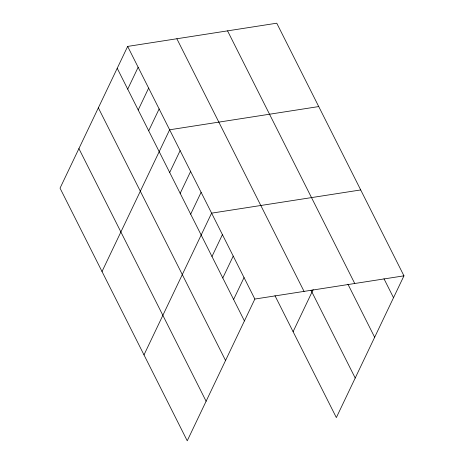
<?xml version="1.0" encoding="UTF-8"?>
<svg xmlns="http://www.w3.org/2000/svg" width="464" height="464" viewBox="0 0 464 464"><rect width="100%" height="100%" fill="white"/><g stroke="black" fill="none" stroke-linecap="round" stroke-linejoin="round"><path stroke-width="0.7" d="M127.652 46.417L60.042 188.164L187.241 440.8L254.852 299.048L127.652 46.417L276.759 23.2L403.958 275.836L336.348 417.583L274.972 295.69M127.71 89.134L138.15 67.257M138.208 109.98L148.642 88.102M148.7 130.819L159.135 108.941M102.016 271.533L169.627 129.787L318.733 106.569M169.685 172.504L180.125 150.626M180.183 193.349L190.617 171.471M190.675 214.188L201.109 192.311M143.991 354.902L211.601 213.156L360.708 189.938M211.978 256.505L222.418 234.627M222.79 277.982L233.23 256.105M233.607 299.454L244.041 277.576M293.097 331.69L313.183 289.582M254.852 299.048L403.958 275.836M383.983 278.765L393.524 297.714M227.557 30.862L354.751 283.498M347.942 284.217L374.651 337.27M311.013 290.238L355.215 378.027M176.859 38.756L304.053 291.386M117.218 68.295L244.418 320.926M98.351 107.851L225.55 360.487M78.909 148.608L206.109 401.244"/></g></svg>
